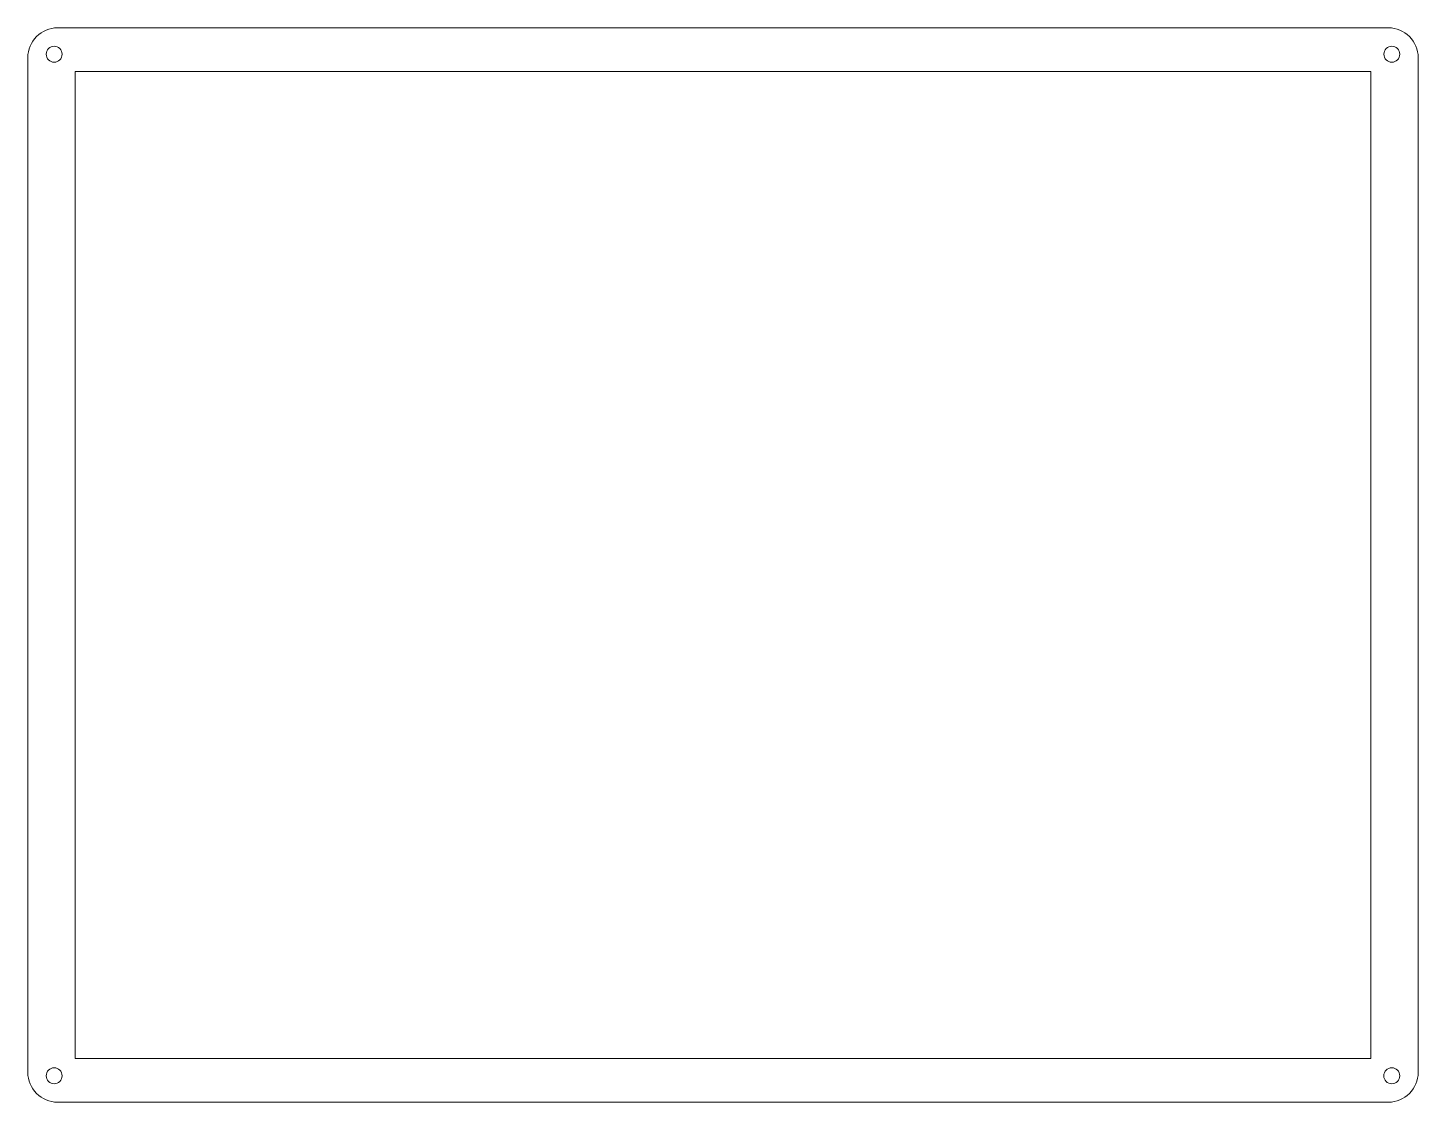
# Model space of a CAD drawing. Header units: inches. Extents: x 0 to 280, y -217 to -1.
import ezdxf

# ---------------------------------------------------------------- set-up
doc = ezdxf.new("R2010")
doc.units = ezdxf.units.IN
doc.header["$MEASUREMENT"] = 0
doc.layers.add('Layer 1', color=7, linetype='Continuous')

msp = doc.modelspace()

# ---------------------------------------------------------------- linework, layer by layer
at = {"layer": 'Layer 1', "lineweight": 0}
msp.add_lwpolyline([(270.15, -208.15), (9.85, -208.15), (9.85, -9.85), (270.15, -9.85), (270.15, -208.15)], dxfattribs=at)
for points, knots in [([(273.7, -216.95), (273.7, -216.95), (6.3, -216.95), (6.3, -216.95), (3, -216.95), (0.3, -214.25), (0.3, -210.95), (0.3, -210.95), (0.3, -7.05), (0.3, -7.05), (0.3, -3.75), (3, -1.05), (6.3, -1.05), (6.3, -1.05), (273.7, -1.05), (273.7, -1.05), (277, -1.05), (279.7, -3.75), (279.7, -7.05), (279.7, -7.05), (279.7, -210.95), (279.7, -210.95), (279.7, -214.25), (277, -216.95), (273.7, -216.95)], [0, 0, 0, 0, 1, 1, 1, 2, 2, 2, 3, 3, 3, 4, 4, 4, 5, 5, 5, 6, 6, 6, 7, 7, 7, 8, 8, 8, 8]), ([(7.2, -6.36), (7.2, -7.24), (6.48, -7.96), (5.6, -7.96), (4.72, -7.96), (4, -7.24), (4, -6.36), (4, -5.48), (4.72, -4.76), (5.6, -4.76), (6.48, -4.76), (7.2, -5.48), (7.2, -6.36)], [0, 0, 0, 0, 1, 1, 1, 2, 2, 2, 3, 3, 3, 4, 4, 4, 4]), ([(276, -6.36), (276, -7.24), (275.28, -7.96), (274.4, -7.96), (273.52, -7.96), (272.8, -7.24), (272.8, -6.36), (272.8, -5.48), (273.52, -4.76), (274.4, -4.76), (275.28, -4.76), (276, -5.48), (276, -6.36)], [0, 0, 0, 0, 1, 1, 1, 2, 2, 2, 3, 3, 3, 4, 4, 4, 4]), ([(7.2, -211.64), (7.2, -212.53), (6.48, -213.24), (5.6, -213.24), (4.72, -213.24), (4, -212.53), (4, -211.64), (4, -210.76), (4.72, -210.04), (5.6, -210.04), (6.48, -210.04), (7.2, -210.76), (7.2, -211.64)], [0, 0, 0, 0, 1, 1, 1, 2, 2, 2, 3, 3, 3, 4, 4, 4, 4]), ([(275.99, -211.64), (275.99, -212.53), (275.28, -213.24), (274.39, -213.24), (273.51, -213.24), (272.79, -212.53), (272.79, -211.64), (272.79, -210.76), (273.51, -210.04), (274.39, -210.04), (275.28, -210.04), (275.99, -210.76), (275.99, -211.64)], [0, 0, 0, 0, 1, 1, 1, 2, 2, 2, 3, 3, 3, 4, 4, 4, 4])]:
    msp.add_open_spline(points, degree=3, knots=knots, dxfattribs=at)

doc.saveas('drawing.dxf')
